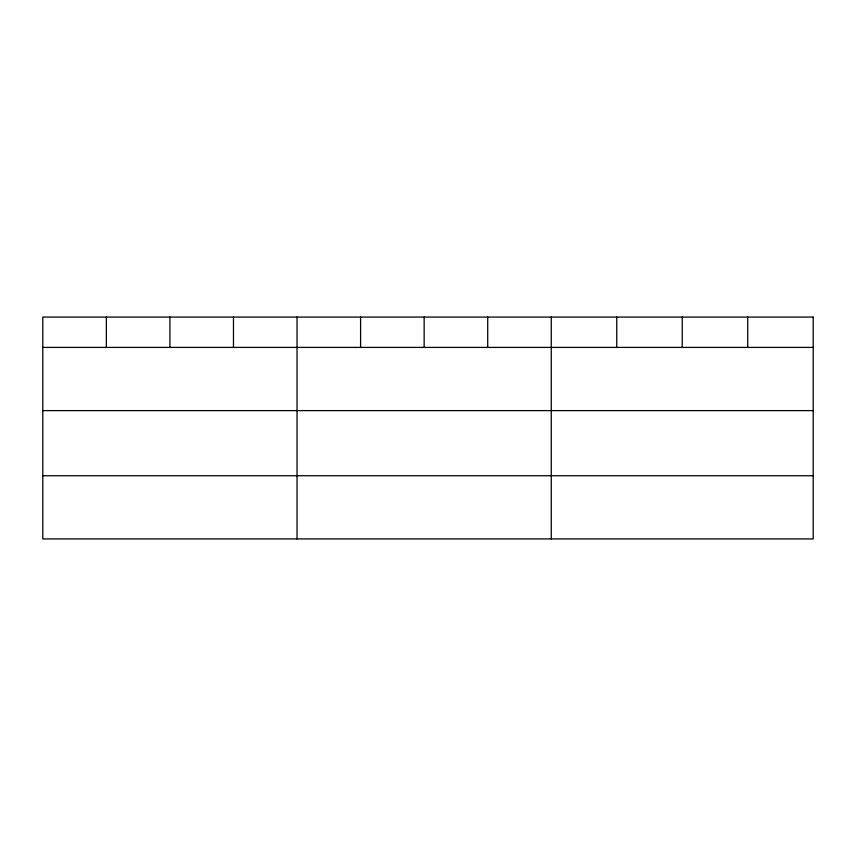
<?xml version="1.0" encoding="UTF-8"?>
<svg xmlns="http://www.w3.org/2000/svg" width="856" height="856" viewBox="0 0 856 856"><rect width="100%" height="100%" fill="white"/><g stroke="black" fill="none" stroke-linecap="round" stroke-linejoin="round"><path stroke-width="1.28" d="M42.8 347.408L813.2 347.408M42.8 410.613L813.2 410.613M42.8 475.733L813.2 475.733M747.716 317.073L747.716 347.408M682.232 317.073L682.232 347.408M616.748 317.073L616.748 347.408M551.264 317.073L551.264 538.927M487.706 317.073L487.706 347.408M424.148 317.073L424.148 347.408M360.59 317.073L360.59 347.408M297.032 317.073L297.032 538.927M233.474 317.073L233.474 347.408M169.916 317.073L169.916 347.408M106.358 317.073L106.358 347.408M813.2 317.073L42.8 317.073L42.8 538.927L813.2 538.927L813.2 317.073"/></g></svg>
